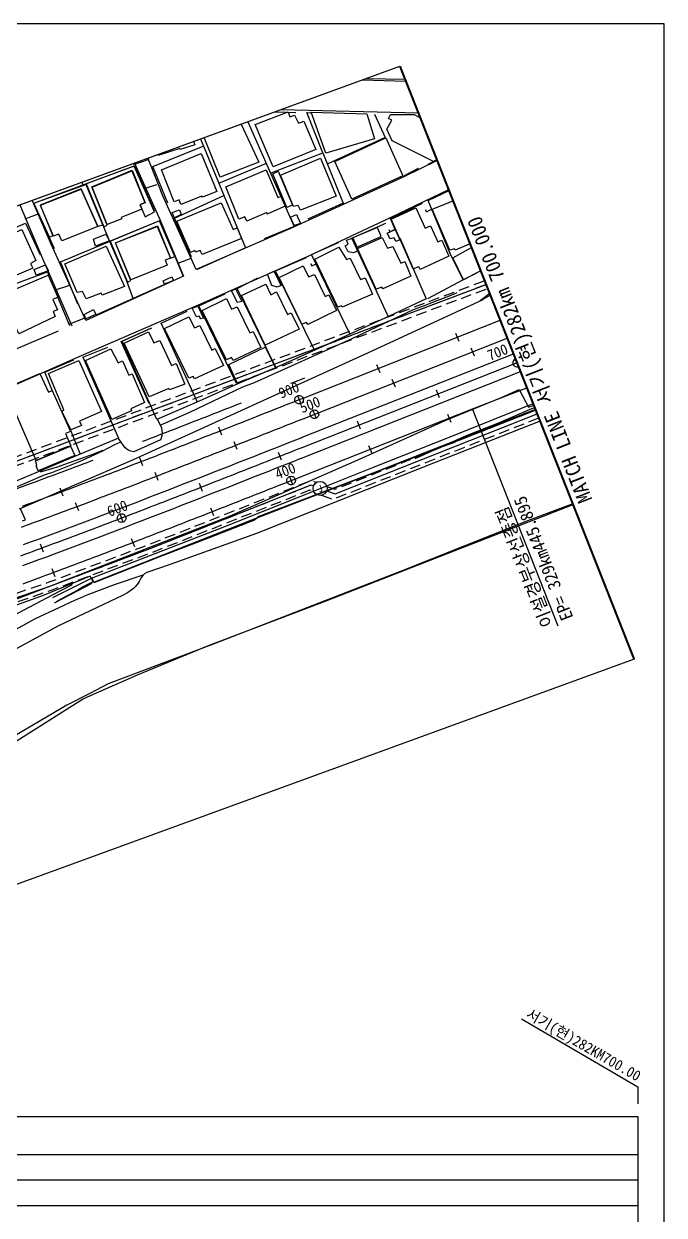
# Model space of a CAD drawing. Header units: millimetres. Extents: x 4198 to 4994, y 1103 to 1809.
# Drawn here: x 4843.2 to 4993.9, y 1338.7 to 1619.1 of the extents above; entities that cross this region are included whole.
import ezdxf
from ezdxf.enums import TextEntityAlignment as Align
from ezdxf.xclip import XClip

# ---------------------------------------------------------------- set-up
doc = ezdxf.new("R2010")
doc.units = ezdxf.units.MM
doc.header["$LTSCALE"] = 10
doc.header["$MEASUREMENT"] = 0
doc.header["$XCLIPFRAME"] = 2
for name, pattern in [('A-CENTR01', [2, 1.25, -0.25, 0.25, -0.25]), ('DASHED', [0.75, 0.5, -0.25]), ('HIDDEN', [0.375, 0.25, -0.125])]:
    doc.linetypes.add(name, pattern=pattern)
for name, color, linetype in [('TN-CABL', 4, 'Continuous'), ('TN-MACL', 6, 'A-CENTR01'), ('TN-MACT', 6, 'Continuous'), ('TN-MANH', 4, 'Continuous'), ('TT-TABL-LIN1', 4, 'Continuous'), ('TT-TABL-LIN2', 1, 'Continuous'), ('TZ-BASE', 253, 'Continuous'), ('TZ-CABL', 4, 'Continuous'), ('TZ-LEAL', 1, 'Continuous'), ('TZ-LEAT', 3, 'Continuous')]:
    doc.layers.add(name, color=color, linetype=linetype)
doc.layers.add('TX-PAPR', color=2, linetype='Continuous', plot=False)
doc.styles.get("Standard").update_dxf_attribs({"font": 'GulimChe.ttf'})
doc.styles.add('SYMBTEXT', font='GulimChe.ttf')
doc.linetypes.add('ZIGZAG', pattern='A,0.0001,-0.2,[131,ltypeshp.shx,S=0.2,R=0,X=-0.2,Y=0],-0.4,[131,ltypeshp.shx,S=0.2,R=180,X=0.2,Y=0],-0.2', length=0.8001)

# ---------------------------------------------------------------- blocks, each defined once
blk = doc.blocks.new('JD-DHDHGDGH')
at = {"layer": 'TZ-BASE'}
for p, q in [((657.88, 6.92), (658.61, 5.06)), ((657.88, 6.92), (658.61, 5.06)), ((661.47, 3.51), (662.21, 1.65)), ((672.7, -0.93), (671.96, 0.93)), ((639.28, -0.42), (640.01, -2.28)), ((639.28, -0.42), (640.01, -2.28)), ((642.87, -3.84), (643.61, -5.7)), ((620.67, -7.77), (621.41, -9.63)), ((620.67, -7.77), (621.41, -9.63)), ((654.1, -8.28), (653.36, -6.42)), ((624.27, -11.19), (625.01, -13.05)), ((635.5, -15.62), (634.76, -13.76)), ((655.98, -12.1), (656.72, -13.96)), ((602.07, -15.1), (602.8, -16.96)), ((602.07, -15.1), (602.8, -16.96)), ((605.67, -18.52), (606.4, -20.38)), ((637.38, -19.45), (638.12, -21.31)), ((583.43, -22.34), (584.15, -24.21)), ((583.43, -22.34), (584.15, -24.21)), ((616.89, -22.97), (616.16, -21.11)), ((587.04, -25.79), (587.76, -27.66)), ((618.78, -26.79), (619.51, -28.65)), ((564.74, -29.43), (565.44, -31.3)), ((564.74, -29.43), (565.44, -31.3)), ((598.28, -30.29), (597.55, -28.43)), ((568.36, -32.92), (569.07, -34.79)), ((579.62, -37.51), (578.91, -35.65)), ((600.17, -34.12), (600.9, -35.98)), ((581.54, -41.36), (582.25, -43.23)), ((560.89, -44.56), (560.2, -42.68)), ((562.84, -48.43), (563.54, -50.31))]:
    blk.add_line(p, q, dxfattribs=at)
for points, elevation in [([(582.12, 46.64), (585.73, 47.91)], 41), ([(584.62, 40.99), (587.57, 41.98)], 42), ([(556.54, 33.83), (559.86, 35.14)], 42), ([(592.57, 23.41), (595.61, 24.6)], 43), ([(563.48, 17.04), (567.07, 18.27)], 43), ([(566.94, 9.06), (570.56, 10.55)], 44), ([(676.52, -10.59), (675.75, -10.89), (668.11, -14.13), (660.33, -17.23), (648.25, -22.62)], 45), ([(560.17, -25.68), (564.19, -24.52), (565.86, -23.88), (570.75, -22.14), (572.51, -21.49), (574.9, -20.56)], 45), ([(572.23, -50.7), (572.37, -50.98), (572.52, -51.24), (572.53, -51.54), (572.18, -51.73), (571.39, -52.14), (570.37, -52.69), (569.2, -53.34), (567.9, -54.04), (566.41, -54.89), (564.94, -55.67), (563.88, -56.24)], 43)]:
    blk.add_lwpolyline(points, dxfattribs=dict(at, elevation=elevation))
at = {"layer": 'TZ-BASE', "linetype": 'DASHED', "ltscale": 5, "flags": 128}
blk.add_lwpolyline([(6.71, 13.49), (7.53, 13.08), (8.42, 12.64), (9.32, 12.2), (10.21, 11.75), (11.11, 11.31), (12.01, 10.87), (12.9, 10.43), (13.8, 9.98), (14.7, 9.54), (15.6, 9.1), (16.49, 8.66), (17.39, 8.22), (18.29, 7.78), (19.19, 7.34), (20.08, 6.9), (20.98, 6.46), (21.88, 6.02), (22.78, 5.58), (23.68, 5.14), (24.58, 4.7), (25.48, 4.27), (26.38, 3.83), (27.27, 3.39), (28.17, 2.95), (29.07, 2.52), (29.98, 2.08), (30.88, 1.65), (31.78, 1.21), (32.68, 0.78), (33.58, 0.35), (34.48, -0.09), (35.38, -0.52), (36.28, -0.95), (37.19, -1.38), (38.09, -1.81), (38.99, -2.24), (39.89, -2.67), (40.8, -3.1), (41.7, -3.53), (42.6, -3.96), (43.51, -4.39), (44.41, -4.81), (45.32, -5.24), (46.22, -5.66), (47.13, -6.09), (48.03, -6.51), (48.94, -6.94), (49.85, -7.36), (50.75, -7.78), (51.66, -8.2), (52.57, -8.62), (53.47, -9.04), (54.38, -9.46), (55.29, -9.88), (56.2, -10.3), (57.11, -10.72), (58.02, -11.13), (58.93, -11.55), (59.84, -11.96), (60.75, -12.38), (61.66, -12.79), (62.57, -13.2), (63.48, -13.62), (64.39, -14.03), (65.3, -14.44), (66.21, -14.85), (67.13, -15.25), (68.04, -15.66), (68.95, -16.07), (69.87, -16.47), (70.78, -16.88), (71.7, -17.28), (72.61, -17.69), (73.53, -18.09), (74.44, -18.49), (75.36, -18.89), (76.28, -19.29), (77.19, -19.69), (78.11, -20.08), (79.03, -20.48), (79.95, -20.87), (80.87, -21.27), (81.79, -21.66), (82.71, -22.05), (83.63, -22.45), (84.55, -22.84), (85.47, -23.23), (86.39, -23.61), (87.31, -24), (88.24, -24.39), (89.16, -24.77), (90.08, -25.16), (91.01, -25.54), (91.93, -25.92), (92.85, -26.3), (93.78, -26.68), (94.71, -27.06), (95.63, -27.43), (96.56, -27.81), (97.49, -28.19), (98.41, -28.56), (99.34, -28.93), (100.27, -29.3), (101.2, -29.67), (102.13, -30.04), (103.06, -30.41), (103.99, -30.77), (104.92, -31.14), (105.85, -31.5), (106.78, -31.87), (107.72, -32.23), (108.65, -32.59), (109.58, -32.94), (110.52, -33.3), (111.45, -33.66), (112.39, -34.01), (113.32, -34.37), (114.26, -34.72), (115.19, -35.07), (116.13, -35.42), (117.07, -35.76), (118.01, -36.11), (118.95, -36.46), (119.89, -36.8), (120.82, -37.14), (121.77, -37.48), (122.71, -37.82), (123.65, -38.16), (124.59, -38.5), (125.53, -38.83), (126.47, -39.16), (127.42, -39.5), (128.36, -39.83), (129.31, -40.16), (130.25, -40.48), (131.2, -40.81), (131.46, -40.9, 0.144555), (470.97, -55.7), (471.25, -55.63), (472.22, -55.38), (473.19, -55.14), (474.16, -54.89), (475.13, -54.65), (476.1, -54.4), (477.06, -54.15), (478.03, -53.9), (479, -53.64), (479.97, -53.39), (480.93, -53.13), (481.9, -52.88), (482.87, -52.62), (483.83, -52.36), (484.8, -52.09), (485.76, -51.83), (486.72, -51.57), (487.69, -51.3), (488.65, -51.03), (489.62, -50.76), (490.58, -50.49), (491.54, -50.22), (492.5, -49.95), (493.46, -49.67), (494.42, -49.4), (495.39, -49.12), (496.35, -48.84), (497.31, -48.56), (498.27, -48.28), (499.22, -48), (500.18, -47.71), (501.14, -47.43), (502.1, -47.14), (503.06, -46.85), (504.02, -46.57), (504.97, -46.28), (505.93, -45.98), (506.89, -45.69), (507.84, -45.4), (508.8, -45.1), (509.75, -44.81), (510.71, -44.51), (511.66, -44.21), (512.61, -43.91), (513.57, -43.61), (514.52, -43.31), (515.47, -43), (516.43, -42.7), (517.38, -42.39), (518.33, -42.09), (519.28, -41.78), (520.23, -41.47), (521.18, -41.16), (522.14, -40.85), (523.09, -40.54), (524.04, -40.23), (524.98, -39.91), (525.93, -39.6), (526.88, -39.28), (527.83, -38.96), (528.78, -38.65), (529.73, -38.33), (530.67, -38.01), (531.62, -37.69), (532.57, -37.36), (533.51, -37.04), (534.46, -36.72), (535.41, -36.39), (536.35, -36.07), (537.3, -35.74), (538.24, -35.41), (539.19, -35.09), (540.13, -34.76), (541.08, -34.43), (542.02, -34.1), (542.96, -33.76), (543.91, -33.43), (544.85, -33.1), (545.79, -32.76), (546.73, -32.43), (547.67, -32.09), (548.62, -31.76), (549.56, -31.42), (550.5, -31.08), (551.44, -30.74), (552.38, -30.4), (553.32, -30.06), (554.26, -29.72), (555.2, -29.38), (556.14, -29.04), (557.08, -28.69), (558.02, -28.35), (558.96, -28.01), (559.9, -27.66), (560.83, -27.32), (561.77, -26.97), (562.71, -26.62), (563.65, -26.27), (564.58, -25.93), (565.52, -25.58), (566.46, -25.23), (567.4, -24.88), (568.33, -24.53), (569.27, -24.18), (570.2, -23.82), (571.14, -23.47), (572.08, -23.12), (573.01, -22.77), (573.95, -22.41), (574.88, -22.06), (575.82, -21.7), (576.75, -21.35), (577.69, -20.99), (578.62, -20.63), (579.55, -20.28), (580.49, -19.92), (581.42, -19.56), (582.36, -19.2), (583.29, -18.85), (584.22, -18.49), (585.16, -18.13), (586.09, -17.77), (587.02, -17.41), (587.95, -17.05), (588.89, -16.69), (589.82, -16.32), (590.75, -15.96), (591.68, -15.6), (592.62, -15.24), (593.55, -14.88), (594.48, -14.51), (595.41, -14.15), (596.34, -13.79), (597.28, -13.42), (598.21, -13.06), (599.14, -12.7), (600.07, -12.33), (601, -11.97), (601.93, -11.6), (602.86, -11.24), (603.79, -10.87), (604.72, -10.51), (605.66, -10.14), (606.59, -9.77), (607.52, -9.41), (608.45, -9.04), (609.38, -8.68), (610.31, -8.31), (611.24, -7.94), (612.17, -7.58), (613.1, -7.21), (614.03, -6.84), (614.96, -6.48), (615.89, -6.11), (616.82, -5.74), (617.75, -5.37), (618.68, -5.01), (619.61, -4.64), (620.54, -4.27), (621.47, -3.91), (622.4, -3.54)], format="xyb", dxfattribs=at)
at = {"layer": 'TZ-BASE', "ltscale": 20, "flags": 128}
for points in [[(555.94, -33.74), (556.87, -33.4), (557.81, -33.06), (558.75, -32.71), (559.69, -32.37), (560.63, -32.02), (561.57, -31.67), (562.5, -31.33), (563.44, -30.98), (564.38, -30.63), (565.32, -30.28), (566.25, -29.93), (567.19, -29.58), (568.13, -29.23), (569.06, -28.88), (570, -28.53), (570.94, -28.18), (571.87, -27.82), (572.81, -27.47), (573.74, -27.12), (574.68, -26.76), (575.61, -26.41), (576.55, -26.05), (577.48, -25.69), (578.42, -25.34), (579.35, -24.98), (580.28, -24.62), (581.22, -24.27), (582.15, -23.91), (583.08, -23.55), (584.02, -23.19), (584.95, -22.83), (585.88, -22.47), (586.82, -22.11), (587.75, -21.75), (588.68, -21.39), (589.61, -21.03), (590.55, -20.67), (591.48, -20.31), (592.41, -19.94), (593.34, -19.58), (594.28, -19.22), (595.21, -18.86), (596.14, -18.49), (597.07, -18.13), (598, -17.76), (598.93, -17.4), (599.86, -17.04), (600.8, -16.67), (601.73, -16.31), (602.66, -15.94), (603.59, -15.58), (604.52, -15.21), (605.45, -14.84), (606.38, -14.48), (607.31, -14.11), (608.24, -13.75), (609.17, -13.38), (610.1, -13.01), (611.03, -12.65), (611.96, -12.28), (612.89, -11.91), (613.82, -11.55), (614.75, -11.18), (615.68, -10.81), (616.61, -10.45), (617.54, -10.08), (618.48, -9.71), (619.41, -9.34), (620.34, -8.98), (621.27, -8.61), (622.2, -8.24), (668.38, 10)], [(682.04, -62.02), (661.83, -10.87)]]:
    blk.add_lwpolyline(points, dxfattribs=at)
at = {"layer": 'TZ-BASE', "flags": 128}
for points in [[(555.94, -33.74), (556.87, -33.4), (557.81, -33.06), (558.75, -32.71), (559.69, -32.37), (560.63, -32.02), (561.57, -31.67), (562.5, -31.33), (563.44, -30.98), (564.38, -30.63), (565.32, -30.28), (566.25, -29.93), (567.19, -29.58), (568.13, -29.23), (569.06, -28.88), (570, -28.53), (570.94, -28.18), (571.87, -27.82), (572.81, -27.47), (573.74, -27.12), (574.68, -26.76), (575.61, -26.41), (576.55, -26.05), (577.48, -25.69), (578.42, -25.34), (579.35, -24.98), (580.28, -24.62), (581.22, -24.27), (582.15, -23.91), (583.08, -23.55), (584.02, -23.19), (584.95, -22.83), (585.88, -22.47), (586.82, -22.11), (587.75, -21.75), (588.68, -21.39), (589.61, -21.03), (590.55, -20.67), (591.48, -20.31), (592.41, -19.94), (593.34, -19.58), (594.28, -19.22), (595.21, -18.86), (596.14, -18.49), (597.07, -18.13), (598, -17.76), (598.93, -17.4), (599.86, -17.04), (600.8, -16.67), (601.73, -16.31), (602.66, -15.94), (603.59, -15.58), (604.52, -15.21), (605.45, -14.84), (606.38, -14.48), (607.31, -14.11), (608.24, -13.75), (609.17, -13.38), (610.1, -13.01), (611.03, -12.65), (611.96, -12.28), (612.89, -11.91), (613.82, -11.55), (614.75, -11.18), (615.68, -10.81), (616.61, -10.45), (617.54, -10.08), (618.48, -9.71), (619.41, -9.34), (620.34, -8.98), (621.27, -8.61), (622.2, -8.24), (668.38, 10)], [(556.2, -42.8), (558.08, -42.11), (559.96, -41.42), (561.83, -40.72), (563.71, -40.03), (565.58, -39.33), (567.46, -38.63), (569.33, -37.93), (571.2, -37.22), (573.07, -36.51), (574.94, -35.81), (576.81, -35.09), (578.68, -34.38), (580.55, -33.67), (582.41, -32.95), (584.28, -32.23), (586.15, -31.51), (588.01, -30.79), (589.88, -30.07), (591.74, -29.35), (593.61, -28.62), (595.47, -27.89), (597.33, -27.17), (599.19, -26.44), (601.06, -25.71), (602.92, -24.98), (604.78, -24.25), (606.64, -23.52), (608.5, -22.78), (610.36, -22.05), (612.22, -21.32), (614.08, -20.58), (615.95, -19.85), (617.81, -19.11), (619.67, -18.38), (621.53, -17.65), (621.79, -17.54), (671.51, 2.09)], [(672.33, 0), (621.68, -20), (620.75, -20.37), (619.82, -20.74), (618.89, -21.1), (617.96, -21.47), (617.03, -21.84), (616.1, -22.21), (615.17, -22.57), (614.24, -22.94), (613.31, -23.31), (612.38, -23.67), (611.45, -24.04), (610.52, -24.41), (609.59, -24.77), (608.66, -25.14), (607.73, -25.51), (606.8, -25.87), (605.87, -26.24), (604.94, -26.6), (604.01, -26.97), (603.08, -27.34), (602.15, -27.7), (601.21, -28.07), (600.28, -28.43), (599.35, -28.8), (598.42, -29.16), (597.49, -29.52), (596.56, -29.89), (595.63, -30.25), (594.69, -30.62), (593.76, -30.98), (592.83, -31.34), (591.9, -31.7), (590.97, -32.07), (590.03, -32.43), (589.1, -32.79), (588.17, -33.15), (587.24, -33.51), (586.3, -33.87), (585.37, -34.23), (584.44, -34.59), (583.51, -34.95), (582.57, -35.31), (581.64, -35.67), (580.7, -36.03), (579.77, -36.38), (578.84, -36.74), (577.9, -37.1), (576.97, -37.46), (576.03, -37.81), (575.1, -38.17), (574.16, -38.52), (573.23, -38.88), (572.29, -39.23), (571.36, -39.58), (570.42, -39.94), (569.49, -40.29), (568.55, -40.64), (567.61, -40.99), (566.68, -41.34), (565.74, -41.69), (564.8, -42.04), (563.87, -42.39), (562.93, -42.74), (561.99, -43.09), (561.05, -43.43), (560.12, -43.78), (559.18, -44.13), (558.24, -44.47), (557.3, -44.82), (556.36, -45.16), (555.42, -45.5)], [(555.99, -47.72), (557.87, -47.03), (559.74, -46.34), (561.62, -45.65), (563.49, -44.95), (565.37, -44.25), (567.24, -43.55), (569.11, -42.85), (570.99, -42.14), (572.86, -41.44), (574.73, -40.73), (576.6, -40.02), (578.46, -39.3), (580.33, -38.59), (582.2, -37.87), (584.07, -37.16), (585.93, -36.44), (587.8, -35.71), (589.66, -34.99), (591.53, -34.27), (593.39, -33.54), (595.25, -32.82), (597.12, -32.09), (598.98, -31.36), (600.84, -30.63), (602.7, -29.9), (604.57, -29.17), (606.43, -28.44), (608.29, -27.71), (610.15, -26.97), (612.01, -26.24), (613.87, -25.51), (615.73, -24.77), (617.59, -24.04), (619.45, -23.3), (621.31, -22.57), (621.58, -22.46), (673.16, -2.09)]]:
    blk.add_lwpolyline(points, dxfattribs=at)
at = {"layer": 'TZ-BASE'}
for points in [[(555.72, -38.67), (556.66, -38.32), (557.6, -37.98), (558.54, -37.63), (559.48, -37.29), (560.41, -36.94), (561.35, -36.6), (562.29, -36.25), (563.23, -35.9), (564.17, -35.55), (565.1, -35.2), (566.04, -34.85), (566.98, -34.5), (567.91, -34.15), (568.85, -33.8), (569.79, -33.45), (570.72, -33.1), (571.66, -32.75), (572.59, -32.39), (573.53, -32.04), (574.46, -31.68), (575.4, -31.33), (576.33, -30.97), (577.27, -30.62), (578.2, -30.26), (579.14, -29.9), (580.07, -29.55), (581, -29.19), (581.94, -28.83), (582.87, -28.47), (583.8, -28.11), (584.74, -27.75), (585.67, -27.39), (586.6, -27.03), (587.54, -26.67), (588.47, -26.31), (589.4, -25.95), (590.33, -25.59), (591.26, -25.23), (592.2, -24.87), (593.13, -24.5), (594.06, -24.14), (594.99, -23.78), (595.92, -23.41), (596.86, -23.05), (597.79, -22.69), (598.72, -22.32), (599.65, -21.96), (600.58, -21.59), (601.51, -21.23), (602.44, -20.86), (603.37, -20.5), (604.3, -20.13), (605.24, -19.77), (606.17, -19.4), (607.1, -19.04), (608.03, -18.67), (608.96, -18.3), (609.89, -17.94), (610.82, -17.57), (611.75, -17.2), (612.68, -16.84), (613.61, -16.47), (614.54, -16.1), (615.47, -15.74), (616.4, -15.37), (617.33, -15), (618.26, -14.63), (619.19, -14.27), (620.12, -13.9), (621.05, -13.53), (621.98, -13.17), (670.04, 5.81)], [(556.06, -52), (557, -51.65), (557.94, -51.31), (558.88, -50.96), (559.82, -50.62), (560.76, -50.27), (561.69, -49.92), (562.63, -49.58), (563.57, -49.23), (564.51, -48.88), (565.44, -48.53), (566.38, -48.18), (567.32, -47.83), (568.25, -47.48), (569.19, -47.13), (570.13, -46.77), (571.06, -46.42), (572, -46.07), (572.93, -45.71), (573.87, -45.36), (574.8, -45), (575.74, -44.65), (576.67, -44.29), (577.61, -43.94), (578.54, -43.58), (579.47, -43.22), (580.41, -42.86), (581.34, -42.51), (582.27, -42.15), (583.21, -41.79), (584.14, -41.43), (585.07, -41.07), (586.01, -40.71), (586.94, -40.35), (587.87, -39.99), (588.8, -39.63), (589.74, -39.26), (590.67, -38.9), (591.6, -38.54), (592.53, -38.18), (593.47, -37.82), (594.4, -37.45), (595.33, -37.09), (596.26, -36.73), (597.19, -36.36), (598.12, -36), (599.05, -35.63), (599.99, -35.27), (600.92, -34.9), (601.85, -34.54), (602.78, -34.17), (603.71, -33.81), (604.64, -33.44), (605.57, -33.08), (606.5, -32.71), (607.43, -32.34), (608.36, -31.98), (609.29, -31.61), (610.22, -31.24), (611.15, -30.88), (612.08, -30.51), (613.01, -30.14), (613.94, -29.78), (614.87, -29.41), (615.8, -29.04), (616.73, -28.68), (617.66, -28.31), (618.6, -27.94), (619.53, -27.57), (620.46, -27.21), (621.39, -26.84), (661.83, -10.87)]]:
    blk.add_lwpolyline(points, dxfattribs=at)
at = {"layer": 'TZ-BASE', "linetype": 'Continuous', "extrusion": (0.000297424, 0.010849, 0.999941), "elevation": 47.25, "flags": 128}
blk.add_lwpolyline([(587.56, -13.86), (579.34, 4.58), (586.39, 7.67)], dxfattribs=at)
at = {"layer": 'TZ-BASE'}
for points in [[(625.03, 71.05, 37.67), (626.2, 70.87, 37.67), (630.15, 66.7, 37.69), (646.15, 66.3, 37.88)], [(575.96, 60.06, 37.16), (576.58, 60.13, 37.3), (579.58, 53.3, 39.5), (582.58, 46.24, 41.24), (585.73, 39.24, 42.61), (588.32, 33.59, 42.92), (593.81, 20.39, 43.39)], [(596.77, 21.96, 43.62), (588.98, 39.29, 42.67), (586.18, 46.3, 41.55), (581.24, 58.8, 38.13), (591.52, 60.13, 37.32), (649.1, 58.83, 37.75)], [(593.74, 59.62, 45.29), (596.46, 51.28, 45.28), (593, 50.16, 45.28), (592.93, 50.44, 45.28), (587.85, 48.79, 45.28), (587.53, 49.84, 45.28), (586.29, 49.52, 45.28), (583.71, 57.28, 45.28), (591.45, 59.81, 45.28), (593.74, 59.62, 45.29)], [(614.94, 46.14, 46.26), (610.7, 56.04, 45.79), (618.43, 59.05, 45.79), (618.88, 57.85, 45.79), (619.98, 58.27, 45.79), (620.89, 56.38, 45.72), (622.11, 56.89, 42.54), (624.98, 50.22, 46.87), (614.94, 46.14, 46.26)], [(623.88, 59, 47.59), (636.94, 58.6, 47.59), (638.79, 52.66, 47.12), (627.36, 49.29, 46.95), (623.88, 59, 47.59)], [(566.88, 53.27, 45.34), (576.45, 56.97, 45.34), (579.48, 49.52, 45.34), (578.3, 48.98, 45.34), (578.73, 47.99, 45.34), (573.88, 46.02, 45.34), (573.95, 45.73, 45.34), (570.19, 44.31, 45.34), (570.46, 43.69, 45.26), (569.58, 43.41, 45.26), (568.91, 44.91, 45.26), (570.03, 45.38, 45.26), (566.88, 53.27, 45.34)], [(596.49, 58.26, 46.03), (603.69, 58.8, 45.89), (604.95, 56.42, 43.25), (606.98, 57.12, 43.25), (611.55, 47.23, 45.88), (602.47, 43.68, 45.9), (596.49, 58.26, 46.03)], [(653.51, 47.66, 45), (652.84, 47.31, 44.91), (642.92, 52.2, 45.51), (641.65, 54.96, 45.23), (642.86, 57.06, 45.23), (642.11, 57.46, 45.6), (642.51, 58.39, 45.69)], [(642.51, 58.39, 45.69), (648.1, 58.39, 45.68), (649.58, 57.61, 45.68)], [(641.46, 52.91, 48.25), (645.47, 43.97, 50.08), (633.41, 38.52, 50.07), (629.43, 47.36, 48.25), (641.46, 52.91, 48.25)], [(550.6, 48.25, 39.57), (551.93, 45.4, 40.1), (555.29, 37.18, 41.8), (560.63, 24.54, 42.91), (567.53, 8.71, 42.91)], [(593.81, 20.39, 43.39), (570.81, 9.97, 43.84), (562.7, 27.91, 42.73), (553.55, 48.9, 39.22)], [(597.98, 49.28, 46.8), (601.64, 40.28, 46.8), (598.3, 38.99, 46.8), (598.15, 39.18, 46.8), (593.21, 37.22, 46.8), (592.8, 38.32, 46.8), (591.59, 37.85, 46.8), (588.61, 45.42, 46.8), (597.98, 49.28, 46.8)], [(626.1, 48.11, 46.15), (629.74, 39.19, 46.15), (621.36, 35.87, 46.15), (620.8, 37, 46.15), (619.72, 36.73, 46.15), (616.68, 44.17, 46.15), (626.1, 48.11, 46.15)], [(581.69, 45.2, 46.75), (584.75, 37.68, 46.75), (583.55, 37.15, 46.75), (583.98, 36.11, 46.75), (579.17, 34.15, 46.74), (579.3, 33.84, 46.74), (575.86, 32.5, 46.74), (572.31, 41.34, 46.74), (581.69, 45.2, 46.75)], [(653.53, 47.61, 40.33), (645.65, 43.72, 41.74), (619.75, 31.94, 43.29), (596.77, 21.96, 43.62)], [(603.79, 41.42, 46.77), (613.26, 45.42, 46.77), (616.04, 38.9, 46.77), (616.88, 39.19, 46.77), (617.89, 36.92, 46.77), (613.52, 35, 46.77), (613.43, 35.34, 46.77), (608.74, 33.3, 46.77), (608.28, 34.32, 46.77), (606.83, 33.79, 46.77), (603.79, 41.42, 46.77)], [(614.87, 44.48, 45.66), (616.07, 45.06, 45.66), (619.47, 37.05, 45.66), (618.13, 36.51, 45.66), (614.87, 44.48, 45.66)], [(651.63, 46.68, 40.58), (653.51, 47.65, 40.56)], [(549.87, -17.16, 44.7), (546.4, -8.59, 43.68), (569.78, 1.67, 44.27), (597.35, 13.6, 43.96), (623.13, 25.07, 43.61), (642.4, 34.07, 42.79), (656.24, 40.75, 43.05)], [(569.71, 40.87, 46.89), (573.66, 32.05, 46.89), (565.22, 28.66, 46.89), (564.49, 30.24, 46.89), (563.16, 29.82, 46.89), (560.13, 37.06, 46.89), (569.71, 40.87, 46.89)], [(602.69, 37.67, 46.81), (605.51, 31.38, 46.8), (606.43, 31.71, 46.8), (607.49, 29.21, 46.8), (598.22, 25.51, 46.8), (597.78, 26.42, 46.86), (596.67, 26, 47.02), (596.48, 26.38, 47.02), (595.46, 25.94, 47.02), (592.26, 33.35, 47.01), (602.69, 37.67, 46.81)], [(648.47, 36.45, 46.71), (650.74, 31.64, 46.68), (651.97, 32.21, 46.68), (653.71, 28.47, 46.68), (654.6, 28.82, 46.68), (656.27, 25.1, 46.68), (649.55, 21.97, 46.65), (649.25, 22.6, 46.61), (647.87, 22.1, 46.61), (642.73, 33.78, 46.61), (648.47, 36.45, 46.71)], [(661.27, 28.01, 45.31), (657.78, 26.51, 45.31), (657.62, 26.83, 45.31), (656.51, 26.46, 45.31), (652.38, 36.16, 45.31), (657.27, 38.13, 45.31)], [(592.91, 35.97, 45.52), (593.29, 34.85, 45.52), (591.71, 34.13, 45.52), (591.19, 35.32, 45.52), (592.91, 35.97, 45.52)], [(618.98, 34.22, 45.65), (620.45, 34.91, 45.65), (621.36, 32.74, 45.65), (619.88, 32.27, 45.65), (618.98, 34.22, 45.65)], [(555.79, 31.38, 46.46), (559.06, 24.03, 46.46), (557.8, 23.36, 46.6), (558.33, 22.25, 46.6), (553.45, 20.11, 46.6), (553.6, 19.74, 46.6), (550.14, 18.36, 46.6), (546.27, 27.19, 46.6), (555.79, 31.38, 46.46)], [(587.63, 32.08, 47.23), (590.74, 24.6, 47.23), (589.47, 24.13, 47.23), (589.94, 22.95, 47.23), (581.45, 19.54, 47.23), (577.85, 28.19, 47.23), (587.63, 32.08, 47.23)], [(639.48, 31.8, 47.56), (633.67, 29.4, 47.56), (634.65, 27.2, 47.7), (640.37, 29.72, 47.7), (639.48, 31.8, 47.56)], [(641.72, 30.49, 46.74), (643.64, 31.37, 46.74), (644.74, 28.96, 46.73), (643.76, 28.54, 46.73), (643.38, 29.37, 46.73), (642.5, 29.16, 46.73), (641.72, 30.49, 46.74)], [(572.62, 29.07, 45.32), (575.55, 30.26, 45.34), (576.37, 28.69, 45.34), (573.11, 27.4, 45.34), (572.62, 29.07, 45.32)], [(633.55, 29.35, 47.57), (634.91, 26.34, 47.57), (633.83, 25.89, 47.57), (632.58, 26.08, 47.57), (631.91, 27.53, 47.57), (632.6, 27.93, 47.57), (632.18, 28.87, 47.57), (633.55, 29.35, 47.57)], [(634.75, 26.86, 48.54), (640.56, 29.51, 48.77), (641.83, 26.96, 48.77), (643.1, 27.34, 48.77), (644.96, 23.47, 48.77), (645.92, 23.82, 48.77), (647.36, 20.4, 48.81), (640.74, 17.38, 48.84), (640.48, 17.82, 48.84), (639.18, 17.32, 48.84), (634.75, 26.86, 48.54)], [(575.62, 27.44, 49.82), (579.94, 17.93, 50.12), (574.7, 15.91, 50.12), (574.46, 16.35, 50.12), (570.91, 15.01, 49.83), (570.08, 16.74, 49.84), (568.77, 16.52, 49.64), (565.87, 23.26, 49.64), (575.62, 27.44, 49.82)], [(624.72, 24.36, 52.64), (630.39, 27.17, 50.03), (632.16, 24.29, 52.62), (633.04, 24.64, 52.62), (635.46, 19.55, 52.62), (636.56, 19.97, 52.62), (638.31, 16.1, 52.62), (631.2, 13.07, 52.62), (631.02, 13.41, 52.62), (630.13, 13.1, 52.62), (624.72, 24.36, 52.64)], [(657.21, 24.72, 43.46), (661.63, 27.09, 43.45)], [(558.69, 21.96, 45.14), (561.34, 23.05, 45.14), (562.02, 21.66, 45.14), (559.14, 20.61, 45.14), (558.69, 21.96, 45.14)], [(629.82, 12.29, 49.98), (623.07, 8.99, 49.98), (622.8, 9.49, 49.98), (621.71, 9.06, 49.98), (616.34, 20.02, 49.98), (621.97, 22.77, 49.98), (623.27, 20.24, 49.98), (624.64, 20.76, 49.98), (627.2, 15.61, 49.98), (628.04, 16.01, 49.98), (629.82, 12.29, 49.98)], [(663.79, 21.64, 44.33), (659.76, 19.52, 44.51), (657.21, 24.72, 43.46)], [(555.08, 6.82, 47.27), (550.92, 15.91, 47.09), (561.95, 20.63, 47.42), (564.22, 15.43, 47.42), (563.03, 14.91, 47.38), (564.13, 12.43, 47.07), (563.12, 12.04, 47.09), (563.58, 10.91, 47.09), (555.08, 6.82, 47.27)], [(589.37, 18.46, 46.01), (589.02, 19.31, 46.01), (591.04, 20.25, 46.01), (591.47, 19.33, 46.01), (589.37, 18.46, 46.01)], [(613.57, 20.86, 48.1), (615.1, 21.55, 48.1), (616.8, 18.17, 48.1), (615.88, 17.79, 48.1), (614.61, 18.14, 48.1), (613.57, 20.86, 48.1)], [(606.07, 17.4, 48.1), (607.58, 14.41, 48.1), (606.54, 14.14, 48.1), (605.13, 16.93, 48.1), (606.07, 17.4, 48.1)], [(621.08, 7.87, 49.96), (613.06, 4.17, 49.96), (607.44, 15.79, 49.96), (613.2, 18.52, 49.95), (614.37, 15.96, 49.95), (615.71, 16.66, 49.95), (618.28, 11.33, 49.95), (619.19, 11.73, 49.95), (621.08, 7.87, 49.96)], [(555.19, -34.42, 43.64), (582.02, -22.79, 44.53), (637.23, 2.33, 44.64), (664.37, 14.86, 44.73)], [(588.33, -14.67, 46.01), (595.34, -11.6, 46.2), (607.81, -5.71, 46.67), (610.51, -4.63, 46.67), (633.53, 5.73, 46.71), (647.92, 12.51, 45.59), (650.56, 13.46, 44.87), (652.51, 14.28, 44.27), (656.84, 15.93, 43.58), (658.21, 16.52, 43.58)], [(612, 3.58, 49.98), (605.52, 0.55, 49.98), (605.11, 1.24, 49.98), (603.92, 0.71, 49.98), (598.19, 12.3, 49.97), (603.98, 15.13, 49.97), (605.14, 12.63, 49.97), (606.43, 13.19, 49.97), (609.45, 7.06, 49.97), (610.24, 7.33, 49.97), (612, 3.58, 49.98)], [(665.9, 16.29, 43.48), (663.64, 14.55, 43.82)], [(665.9, 16.29, 43.48), (663.64, 14.55, 43.82)], [(663.64, 14.55, 43.82), (666.04, 15.93, 43.76)], [(663.64, 14.55, 43.82), (666.04, 15.93, 43.76)], [(572.61, 12.51, 45.85), (573.18, 11.36, 45.85), (570.82, 10.34, 45.85), (570.41, 11.35, 45.85), (572.61, 12.51, 45.85)], [(597.22, 13.29, 48.13), (598.49, 10.46, 48.04), (597.89, 10.35, 48.04), (597.53, 10.92, 48.04), (596.92, 10.8, 48.04), (595.9, 12.81, 48.04), (597.22, 13.29, 48.13)], [(589.37, 8.07, 49.44), (595.05, 10.8, 49.44), (596.38, 8.25, 49.44), (597.68, 8.76, 49.44), (600.46, 2.97, 49.44), (601.29, 3.33, 49.44), (603.2, -0.69, 49.44), (596.4, -3.77, 49.44), (596.07, -3.25, 49.44), (595.05, -3.67, 49.44), (589.37, 8.07, 49.44)], [(579.86, 4.62, 49.32), (585.6, 7.24, 49.3), (586.83, 4.65, 49.3), (588.22, 5.25, 49.3), (590.98, -0.69, 49.3), (592.1, -0.21, 49.3), (594.13, -5.01, 49.3), (590.56, -6.39, 49.3), (590.34, -6.04, 49.3), (585.76, -8.02, 49.3), (579.86, 4.62, 49.32)], [(570.74, 0.5, 49.67), (576.7, 3.25, 49.64), (578.41, -0.04, 51.12), (579.5, 0.46, 51.12), (580.99, -2.9, 51.69), (581.71, -2.62, 49.33), (584.65, -9.33, 49.67), (581.42, -10.83, 49.67), (581.62, -11.36, 49.67), (576.95, -13.36, 49.67), (570.74, 0.5, 49.67)], [(615.51, -1.19, 49.17), (606.56, -4.88, 49.17), (604.5, -0.45, 48.77), (613.03, 3.66, 48.77), (615.51, -1.19, 49.17)], [(569.17, 0.54, 51.96), (574.52, -11.51, 49.24), (569.37, -13.73, 49.21), (569.79, -14.78, 49.21), (567.27, -15.82, 49.27), (565.22, -11.41, 49.06), (565.64, -11.11, 52.3), (562.08, -2.53, 51.9), (569.17, 0.54, 51.96)], [(551.45, -6.25, 49.16), (560.03, -2.53, 49.41), (562.04, -6.93, 52.88), (562.94, -6.57, 50.64), (567.26, -16.15, 49.26), (566.06, -16.65, 49.17), (567.31, -19.59, 48.22), (559.18, -23.02, 48.31), (554.14, -11.34, 53.19), (553.56, -11.38, 49.16), (551.45, -6.25, 49.16)], [(661.83, -10.87, 0), (674.65, -5.88, 20.77)], [(661.83, -10.87, 0), (674.65, -5.88, 20.77)], [(676.68, -11.02, 47.77), (674.43, -11.89, 47.76), (638.35, -26.03, 47.26), (611.55, -36.17, 45.77), (610.54, -37.05, 45.61), (599.84, -41.22, 45.48), (587.99, -45.78, 45.52), (572.75, -51.8, 45.32), (571.89, -50.25, 45.35)], [(572.15, -50.73, 43.6), (603.53, -38.51, 43.88), (621.32, -31.5, 43.98), (638.17, -24.74, 44.2), (656.55, -17.45, 44.33), (676.13, -9.61, 44.46)], [(572.15, -50.73, 43.6), (603.53, -38.51, 43.88), (621.32, -31.5, 43.98), (638.17, -24.74, 44.2), (656.55, -17.45, 44.33), (676.13, -9.61, 44.46)], [(676.73, -11.13, 45.9), (656.36, -19.17, 45.73), (623.01, -31.94, 44.43), (609.82, -37.05, 44.06), (572.64, -51.75, 43.53)], [(677.76, -13.73, 46.73), (673.37, -15.49, 46.61), (650.09, -24.62, 46.48), (610.98, -40.18, 45.34), (590.42, -47.57, 44.93), (585.16, -49.39, 44.65), (584.62, -49.67, 44.63), (584.22, -50.05, 44.61), (583.91, -50.47, 44.61), (583.6, -51.03, 44.61), (583.39, -51.47, 44.61), (583.14, -51.87, 44.61), (582.83, -52.29, 44.61), (582.48, -52.74, 44.61), (582.09, -53.1, 44.61), (581.48, -53.55, 44.59), (580.61, -54.15, 44.54), (579.5, -54.82, 44.52), (565.93, -61.21, 44.23)], [(587.7, -13.33, 47.06), (588.65, -15.36, 46.83), (588.76, -16.05, 46.8), (588.78, -16.59, 46.78), (588.71, -17.25, 46.78), (588.55, -17.78, 46.78), (588.37, -18.12, 46.78), (582.13, -20.96, 46.53), (581.4, -20.82, 46.51), (580.8, -20.55, 46.51), (580.08, -20, 46.51), (578.53, -17.87, 46.56)], [(553.07, -29.84, 44.74), (561.09, -26.42, 44.81), (563.1, -25.74, 44.8), (569.38, -23.22, 44.81), (574.71, -20.84, 45.25), (577.69, -19.26, 45.6), (579.1, -18.64, 45.72)], [(568.22, -21.81, 48.07), (559.65, -25.41, 48.08), (559.11, -24.26, 48.08), (559.33, -24.14, 48.08), (558.99, -23.1, 48.08), (567.24, -19.6, 48.08), (568.22, -21.81, 48.07)], [(685.44, -33.19, 46.38), (675.45, -37.01, 46.25), (644.64, -49.24, 45.34), (601.03, -66.16, 44.53)], [(555.94, -37.22, 43.54), (556.62, -36.96, 43.54), (555.47, -34.37, 43.54)], [(571.89, -50.25, 45.26), (562.51, -54.11, 45.26)], [(584.28, -49.98, 44.61), (577.49, -52.28, 44.51), (571.04, -54.71, 44.4), (569.69, -55.37, 44.4), (568.2, -55.99, 44.4), (564.49, -57.71, 44.35)], [(572.39, -50.63, 43.6), (562.99, -55.34, 43.33)], [(563.18, -54.54, 43.29), (567.68, -52.18, 43.42)], [(563.43, -56.48, 42.6), (572.33, -51.88, 42.6)], [(561.02, -54.72, 45.26), (530.45, -65.71, 44.71), (500.54, -76.06, 44.47), (457.21, -88.43, 43.87), (404.8, -97.89, 43.98), (379.95, -100.57, 44.16), (369.9, -100.95, 44.51)], [(564.49, -57.71, 44.35), (558.78, -60.36, 44.26), (547.78, -66.36, 43.92), (545, -68.04, 43.51), (544.54, -68.2, 43.19), (544.14, -68.16, 43.03), (543.86, -67.95, 42.89), (542.71, -66.71, 42.74), (542.64, -66.55, 42.74), (542.62, -66.34, 42.74), (542.77, -66.12, 42.74), (545.68, -63.75, 42.76), (545.84, -63.63, 42.78), (546.28, -63.42, 42.78), (563.18, -54.54, 43.29)], [(562.51, -54.11, 45.26), (561.02, -54.72, 45.26)], [(565.93, -61.21, 44.23), (564.41, -61.92, 44.2), (549.31, -70.09, 43.67)], [(601.05, -66.15, 43.4), (576.12, -75.59, 43.23), (571.74, -77.82, 42.79)], [(571.74, -77.82, 42.79), (566.33, -80.58, 42.24), (554.1, -87.78, 41.78), (543.47, -95.27, 41.72), (538.59, -98.91, 41.72), (530.89, -105.08, 41.72), (525.45, -110.09, 41.59), (513.99, -125.88, 40.68), (508.61, -133.8, 40.19), (500.91, -146.5, 39.66), (482.6, -178.56, 39.37), (467.13, -203.09, 38.51), (467.45, -203.8, 38.42)]]:
    blk.add_polyline3d(points, dxfattribs=at)
at = {"layer": 'TZ-BASE', "linetype": 'Continuous'}
for points in [[(646.01, 66.65, 39.4), (630.2, 66.99, 39.36), (626.47, 71.11, 39.56), (625.94, 71.15, 39.56)], [(585.7, 48.48, 43.95), (581.24, 58.67, 42.58), (591.47, 60.04, 42.81), (595.04, 59.35, 43.98), (608.41, 27.04, 45.79), (596.91, 21.85, 45.68)], [(607.77, 59.38, 41.29), (618.85, 34.32, 45.63), (619.85, 32.08, 45.6), (612.8, 29.16, 45.24)], [(607.77, 59.38, 41.29), (620.27, 58.86, 40.69)], [(626.64, 49.4, 45.39), (622.86, 58.9, 40.94), (623.99, 58.83, 40.94)], [(579.22, 50.42, 45.47), (580.25, 50.9, 45.45), (577.41, 57.64, 45.45), (565.54, 53.36, 45.45), (568.96, 45.01, 45.45), (569.88, 45.39, 45.45), (566.83, 53.32, 45.45), (576.47, 57.08, 45.45), (579.22, 50.42, 45.47)], [(638.81, 58.52, 42.08), (641.31, 53.01, 43.23), (627.81, 46.82, 44.85)], [(557.82, 40.12, 43.21), (552.94, 51.72, 44.01), (564.37, 56.06, 42.7), (570.17, 41.78, 43.59)], [(590.17, 37.55, 45.33), (586.57, 46.19, 45.44), (598.46, 50.97, 45.14)], [(614.45, 44.68, 45.54), (626.64, 49.4, 45.39), (631.42, 37.55, 44.94), (623.1, 33.77, 44.9)], [(654.14, 48.07, 43.47), (651.3, 46.65, 43.46)], [(563.48, 26.84, 45.26), (558.58, 37.54, 44.58), (582.2, 46.32, 45.57), (586.88, 35.85, 45.5)], [(584.11, 36.02, 46.63), (584.77, 34.35, 46.63), (587.02, 35.54, 46.63), (582.2, 46.27, 45.64), (570.93, 42.07, 45.64), (575.09, 31.97, 45.64), (575.88, 32.36, 45.64), (572.25, 41.38, 45.64), (581.74, 45.29, 45.64), (584.82, 37.64, 45.64), (583.64, 37.14, 45.64), (584.11, 36.02, 46.63)], [(602.14, 42.29, 45.51), (613.23, 46.89, 45.48)], [(649.06, 45.68, 43.24), (645.74, 44, 43.28)], [(569.7, 40.92, 45.83), (560.09, 37.07, 45.83), (563.11, 29.84, 45.83), (562.28, 29.56, 45.83), (558.63, 37.53, 45.83), (570.83, 41.95, 45.83), (574.84, 32.35, 45.83), (573.66, 32.1, 45.83), (569.75, 40.85, 45.83), (569.7, 40.92, 45.83)], [(581.95, 15.13, 45.94), (580.37, 19.44, 46.81), (576.51, 28.53, 45.52), (570.88, 41.9, 44.61)], [(595.73, 24.91, 45.42), (591.69, 34.01, 45.61), (603.33, 39.33, 45.77)], [(659.63, 19.47, 44.82), (656.57, 25.74, 44.85), (651.39, 38.2, 44.5), (656.32, 40.55, 43.54)], [(643.62, 31.33, 46.65), (642.56, 33.92, 46.22), (650.08, 37.59, 44.53)], [(650.73, 36.04, 44.58), (651.03, 35.54, 44.59), (652.24, 36.17, 44.59)], [(545.11, 27.93, 45.43), (556.65, 32.86, 44.99), (560.11, 25.36, 45.26)], [(568.97, 13.8, 45.75), (564.85, 23.76, 45.67), (588.25, 33.5, 45.94), (593.73, 20.38, 45.97)], [(641.96, 10.94, 48.48), (633.44, 29.33, 47.54), (641.48, 32.88, 46.71)], [(642.15, 31.34, 46.93), (642.38, 30.83, 46.85), (643.67, 31.45, 46.83)], [(644.73, 29.41, 46.68), (650.91, 15.01, 47.85), (642.2, 10.96, 48.7), (626.48, 3.75, 48.82), (615.67, -1.12, 49.18), (606.58, -5, 49.11), (597.49, -9.03, 48.8), (587.57, -13.35, 47.22)], [(633.04, 6.67, 48.82), (623.94, 25.48, 48.02), (630.3, 28.28, 47.59)], [(624.62, 2.93, 48.79), (615.44, 21.65, 48.04), (622.8, 24.79, 48.06)], [(623.68, 23.32, 48.06), (624.03, 22.77, 48.06), (624.91, 23.22, 48.06)], [(542.46, 2.39, 45.2), (538.15, 12.7, 45.18), (561.83, 21.41, 45.21), (562.12, 20.46, 45.21)], [(615.57, -1.13, 48.95), (606.48, 17.46, 48.25), (611.35, 19.96, 48.07)], [(663.8, 21.62, 44.37), (659.64, 19.48, 44.61), (651.23, 15.02, 46.23)], [(589.38, 18.44, 46.07), (573.18, 11.2, 46.03)], [(564.2, 15.47, 45.21), (567.01, 8.75, 45.13)], [(606.33, -4.91, 48.78), (597.43, 13.41, 48.1), (603.6, 16.24, 48.14)], [(597.03, -9.1, 48.23), (588.54, 9.28, 47.61), (594.65, 12.16, 47.68)], [(564.29, 7.43, 45.56), (544.16, -1.16, 45.5), (543.82, -0.36, 45.5)], [(585.77, -9.63, 47.49), (579.16, 4.99, 47.48), (586.16, 8.14, 47.49)], [(570.15, 1.29, 47.43), (576.03, 3.7, 47.21)], [(563.09, -6.85, 47.94), (561.22, -2.19, 47.93), (568, 0.71, 46.59)], [(570.15, 1.29, 47.43), (578.49, -17.78, 47.67), (569.49, -21.52, 48.09)], [(561.97, -52.71, 45.01), (604.62, -36.14, 47.11), (635.97, -22.42, 48.16), (655.43, -13.56, 48.17), (668.81, -8.07, 48.09), (672.86, -6.33, 48.19), (675.03, -10.45, 48.29), (676.26, -9.95, 48.29)], [(567.21, -15.85, 47.82), (569.49, -21.52, 48.09), (554.58, -27.8, 48.09), (550.28, -17.2, 47.1)], [(599.73, -66.56, 48.55), (627.38, -56.06, 48.96), (659.31, -43.59, 49.93), (685.52, -33.4, 50.13)], [(552.32, -56.46, 44.53), (561.97, -52.71, 45.01)], [(571.93, -78.32, 47.23), (582.96, -73.44, 47.49), (599.73, -66.56, 48.55)], [(553.79, -89.42, 46.73), (570.06, -79.15, 47.19), (571.93, -78.32, 47.23)]]:
    blk.add_polyline3d(points, dxfattribs=at)
blk.add_polyline3d([(581.46, 19.39, 45.73), (577.82, 28.2, 45.73), (587.7, 32.21, 45.73), (590.77, 24.59, 45.73), (591.75, 24.98, 45.73), (588.16, 33.37, 45.73), (576.58, 28.63, 45.73), (580.61, 18.96, 45.73), (581.46, 19.39, 45.73)], close=True, dxfattribs=at)
at = {"layer": 'TZ-BASE'}
for centre in [(621.04, -8.7), (621.04, -8.7), (624.64, -12.12), (619.15, -27.72), (579.26, -36.58)]:
    blk.add_circle(centre, 1, dxfattribs=at)
blk.add_arc((672.33, 0), 1, 111.5504, 291.5504, dxfattribs=at)
for s, height, rotation, p in [('700', 2.5, 21.5504, (665.94, 0.45)), ('900', 2.5, 21.5499, (616.82, -8.46)), ('900', 2.5, 21.5499, (616.82, -8.46)), ('500', 2.5, 21.5504, (621.78, -11.9)), ('400', 2.5, 21.5487, (615.99, -27.5)), ('600', 2.5, 20.871, (576.42, -36.28)), ('EP= 329km445.895', 3, 111.5434, (685.61, -59.92, 4.64)), ('이설경부상선종점', 3, 111.5434, (681.02, -61.55, 4.64))]:
    blk.add_text(s, height=height, rotation=rotation, dxfattribs=at).set_placement(p)
blk = doc.blocks.new('TZMH101')
at = {"linetype": 'Continuous'}
blk.add_circle((0, 0), 2.5, dxfattribs=at)
at = {"style": 'SYMBTEXT'}
blk.add_attdef('TZMH_TITLE', text='', height=2.5, dxfattribs=at).set_placement((0, 0), align=Align.MIDDLE_CENTER)
blk = doc.blocks.new('JD-경부고속하선표_190503')
at = {"layer": 'TT-TABL-LIN1'}
blk.add_lwpolyline([(2, 114), (785.58, 114), (785.58, 39), (2, 39)], close=True, dxfattribs=at)
at = {"layer": 'TT-TABL-LIN2'}
for points in [[(785.58, 105), (9.33, 105)], [(785.58, 99), (9.33, 99)], [(785.58, 93), (9.33, 93)]]:
    blk.add_lwpolyline(points, dxfattribs=at)

msp = doc.modelspace()

# ---------------------------------------------------------------- linework, layer by layer
at = {"layer": 'TN-CABL', "linetype": 'ZIGZAG', "ltscale": 0.5}
for points in [[(4762.84, 1488.98), (4771.34, 1491.28), (4797.74, 1499.7), (4951.99, 1557.7)], [(4770.09, 1462.17), (4779.04, 1464.57), (4803.75, 1471.26), (4826.27, 1478.77), (4849.49, 1486.76), (4872.94, 1495.58), (4910.81, 1510.53), (4911.36, 1510.32)]]:
    msp.add_lwpolyline(points, dxfattribs=at)
at = {"layer": 'TN-CABL', "linetype": 'ZIGZAG', "ltscale": 0.5, "elevation": -185.96}
msp.add_lwpolyline([(4914.43, 1509.12), (4916.42, 1508.44), (4964.02, 1527.24)], dxfattribs=at)
at = {"layer": 'TN-MACL', "const_width": 0.5}
msp.add_lwpolyline([(4986.82, 1469.51), (4931.7, 1609.07)], dxfattribs=at)
at = {"layer": 'TX-PAPR'}
for points in [[(4197.89, 1103.05), (4993.89, 1103.05), (4993.89, 1619.05), (4197.89, 1619.05)], [(4253.51, 1472.12), (4320.35, 1606.46), (4405.19, 1567.01), (4490, 1539.17), (4576.4, 1525.92), (4663.68, 1527.19), (4751.65, 1543.46), (4931.7, 1609.07), (4986.82, 1469.51), (4791.24, 1398.24), (4678.52, 1377.39), (4566.05, 1375.76), (4455, 1392.78), (4349.98, 1427.26)]]:
    msp.add_lwpolyline(points, close=True, dxfattribs=at)
at = {"layer": 'TZ-CABL', "linetype": 'HIDDEN', "flags": 128}
for points in [[(4762.38, 1489.9), (4771.05, 1492.24), (4797.41, 1500.64), (4951.63, 1558.63)], [(4762.84, 1488.98), (4771.34, 1491.28), (4797.74, 1499.7), (4951.99, 1557.7)], [(4762.9, 1487.96), (4771.62, 1490.32), (4798.07, 1498.75), (4952.36, 1556.77)], [(4769.63, 1463.08), (4778.78, 1465.54), (4803.46, 1472.22), (4825.95, 1479.72), (4849.15, 1487.7), (4872.58, 1496.51), (4910.8, 1511.6), (4912.05, 1511.13)], [(4770.09, 1462.17), (4779.04, 1464.57), (4803.75, 1471.26), (4826.27, 1478.77), (4849.49, 1486.76), (4872.94, 1495.58), (4910.81, 1510.53), (4911.36, 1510.32)], [(4770.15, 1461.15), (4779.3, 1463.61), (4804.04, 1470.3), (4826.59, 1477.82), (4849.83, 1485.82), (4873.3, 1494.64), (4906.77, 1507.86), (4910.6, 1509.37), (4911.34, 1509.12)]]:
    msp.add_lwpolyline(points, dxfattribs=at)
at = {"layer": 'TZ-CABL', "linetype": 'HIDDEN', "elevation": -185.96, "flags": 128}
for points in [[(4914.47, 1510.16), (4916.4, 1509.51), (4963.65, 1528.17)], [(4913.21, 1508.09), (4915.86, 1507.14), (4916.51, 1507.4), (4964.39, 1526.31)]]:
    msp.add_lwpolyline(points, dxfattribs=at)
at = {"layer": 'TZ-LEAL'}
msp.add_lwpolyline([(4960.3, 1384.9), (4987.68, 1368.87), (4987.68, 1364.87)], dxfattribs=at)

# ---------------------------------------------------------------- block references
at = {"layer": 'TN-MANH', "xscale": 0.6599999999930862, "yscale": 0.6599999999930862, "zscale": 0.6599999999930862, "rotation": 21.3628852533726}
msp.add_blockref('TZMH101', (4912.89, 1509.7), dxfattribs=at).add_auto_attribs({'TZMH_TITLE': 'J'})
at = {"layer": 'TT-TABL-LIN2'}
msp.add_blockref('JD-경부고속하선표_190503', (4202.11, 1247.87), dxfattribs=at)
at = {"layer": 'TZ-BASE'}
ref = msp.add_blockref('JD-DHDHGDGH', (4286.93, 1539.29), dxfattribs=at)
XClip(ref).set_block_clipping_path([(-33.4182158766, -67.1724787678), (33.4182158768, 67.1724787673), (118.2607779879, 27.7209466004), (203.0660490963, -0.1183001781), (289.4728021359, -13.3670870333), (376.7540284118, -12.0995740438), (464.720956656, 4.1718872347), (644.7730330683, 69.7827066777), (699.8904649949, -69.7812300566), (504.3145828283, -141.0489107629), (391.5895144267, -161.89994674), (279.1232034385, -163.5332018643), (168.0690483715, -146.5052176141), (63.0531977924, -112.0313913801)])

# ---------------------------------------------------------------- texts
at = {"layer": 'TN-MACT'}
msp.add_text('MATCH LINE 서기(현)282km 700.000', height=3.5, rotation=111.5504, dxfattribs=at).set_placement((4962.2, 1539.97), align=Align.MIDDLE_CENTER)
at = {"layer": 'TZ-LEAT'}
msp.add_text('서기(현)282KM700.00', height=2.5, rotation=330, dxfattribs=at).set_placement((4974.29, 1377.7), align=Align.CENTER)

doc.saveas('drawing.dxf')
